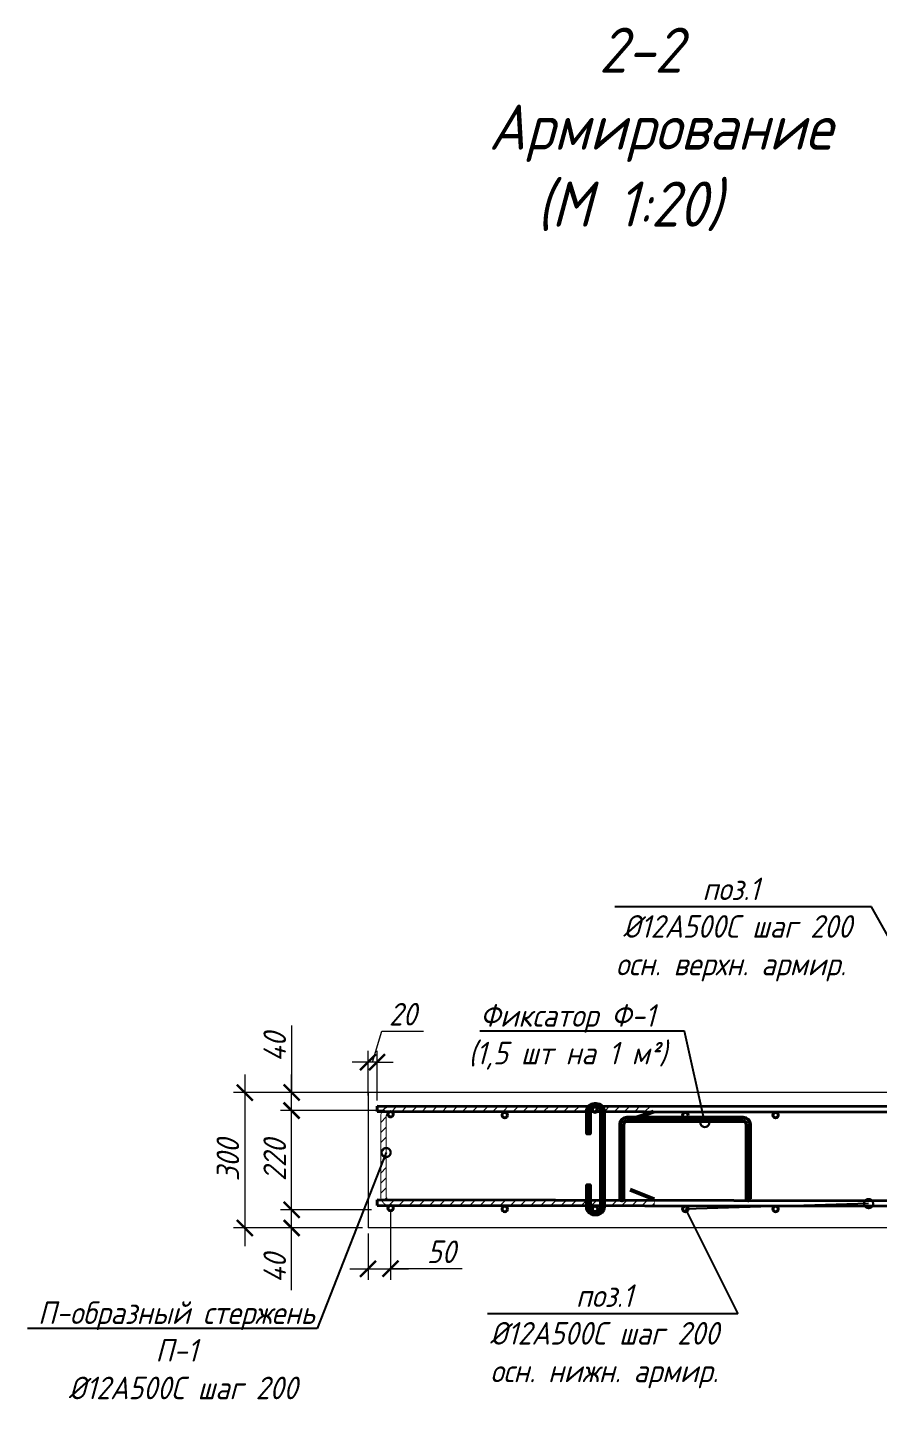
# Model space of a CAD drawing. Header units: millimetres. Extents: x 504091 to 2165846, y 135022 to 442887.
# Drawn here: x 1547984 to 1549869, y 249322 to 252377 of the extents above; entities that cross this region are included whole.
import ezdxf
from ezdxf import colors
from ezdxf.entities.mleader import LeaderData, LeaderLine
from ezdxf.math import Vec2, Vec3

# ---------------------------------------------------------------- set-up
doc = ezdxf.new("R2010")
doc.units = ezdxf.units.MM
doc.layers.get('Defpoints').update_dxf_attribs({"color": 255})
for name, color, linetype, lineweight in [('Аннотация', 7, 'Continuous', 9), ('Арматура 12', 26, 'Continuous', 50), ('К_Арматура 8', 134, 'Continuous', 50), ('КР_Арматура 12', 174, 'Continuous', 40), ('Монолит тонкий', 204, 'Continuous', 9), ('ОПАЛУБКА', 32, 'Continuous', 30), ('Размер', 7, 'Continuous', 13), ('Размеры КР', 164, 'Continuous', 9)]:
    doc.layers.add(name, color=color, linetype=linetype, lineweight=lineweight)
doc.layers.add('Контур', color=7, linetype='Continuous')
doc.styles.add('GOST 2.304_new', font='isocpeur.ttf', dxfattribs={"width": 0.9, "oblique": 15})
doc.dimstyles.new('SPDS 1_20', dxfattribs={"dimscale": 20, "dimtxt": 2.5, "dimasz": 1.77, "dimexe": 1.25, "dimexo": 0.625, "dimtad": 1, "dimdec": 0, "dimrnd": 0.001, "dimtxsty": 'GOST 2.304_new', "dimblk": 'ARCHTICK', "dimcen": 2.5, "dimdle": 2, "dimclrt": 256, "dimadec": 0, "dimazin": 2, "dimtfac": 0.75, "dimtdec": 0, "dimtmove": 1, "dimatfit": 3, "dimfxl": 0, "dimtolj": 1, "dimlwd": 9, "dimlwe": 9, "dimarcsym": 0})
pattern_1 = [(45, (495661.587, 42023.349), (-11.22532015, 11.22532015), [])]

# ---------------------------------------------------------------- blocks, each defined once
blk = doc.blocks.new('_DotSmall')
at = {"color": 0, "linetype": 'ByBlock', "lineweight": 35, "const_width": 0.5}
blk.add_lwpolyline([(-0.0625, 0, 1), (0.0625, 0, 1)], format="xyb", close=True, dxfattribs=at)
blk = doc.blocks.new('_ArchTick')
at = {"color": 0, "linetype": 'ByBlock', "const_width": 0.15}
blk.add_lwpolyline([(-0.5, -0.5), (0.5, 0.5)], dxfattribs=at)
blk = doc.blocks.new('*D4917')
at = {"layer": 'Defpoints', "color": 0, "lineweight": 20, "transparency": 16777216}
for p in [(1548788.3, 249769.3), (1548738.3, 249717.3), (1548788.3, 249627.1)]:
    blk.add_point(p, dxfattribs=at)
at = {"layer": 'Контур', "color": 0, "lineweight": 9, "transparency": 16777216}
for p, q in [((1548788.3, 249756.8), (1548788.3, 249602.1)), ((1548738.3, 249704.8), (1548738.3, 249602.1)), ((1548698.3, 249627.1), (1548828.3, 249627.1)), ((1548946.7, 249627.1), (1548788.3, 249627.1))]:
    blk.add_line(p, q, dxfattribs=at)
at = {"layer": 'Контур', "color": 0, "lineweight": 9, "transparency": 16777216, "xscale": 35.4, "yscale": 35.4, "zscale": 35.4, "rotation": 180}
blk.add_blockref('_ArchTick', (1548738.3, 249627.1), dxfattribs=at)
at = {"layer": 'Контур', "color": 0, "lineweight": 9, "transparency": 16777216, "xscale": 35.4, "yscale": 35.4, "zscale": 35.4}
blk.add_blockref('_ArchTick', (1548788.3, 249627.1), dxfattribs=at)
at = {"layer": 'Контур', "lineweight": 20, "transparency": 16777216, "insert": (1548900.5, 249664.6), "char_height": 50, "attachment_point": 5, "style": 'GOST 2.304_new'}
blk.add_mtext('\\A1;50', dxfattribs=at)
blk = doc.blocks.new('*D4918')
at = {"layer": 'Defpoints', "color": 0, "lineweight": 20, "transparency": 16777216}
for p in [(1548569.1, 249757.3), (1548758.3, 249757.3), (1548738.3, 249717.3)]:
    blk.add_point(p, dxfattribs=at)
at = {"layer": 'Размеры КР', "color": 0, "lineweight": 9, "transparency": 16777216}
for p, q in [((1548569.1, 249677.3), (1548569.1, 249797.3)), ((1548745.8, 249757.3), (1548544.1, 249757.3)), ((1548725.8, 249717.3), (1548544.1, 249717.3)), ((1548569.1, 249579.5), (1548569.1, 249717.3))]:
    blk.add_line(p, q, dxfattribs=at)
at = {"layer": 'Размеры КР', "color": 0, "lineweight": 9, "transparency": 16777216, "xscale": 35.4, "yscale": 35.4, "zscale": 35.4}
for p, rotation in [((1548569.1, 249757.3), 90), ((1548569.1, 249717.3), 270)]:
    blk.add_blockref('_ArchTick', p, dxfattribs=dict(at, rotation=rotation))
at = {"layer": 'Размеры КР', "lineweight": 20, "transparency": 16777216, "insert": (1548531.6, 249628), "char_height": 50, "attachment_point": 5, "rotation": 90, "style": 'GOST 2.304_new'}
blk.add_mtext('\\A1;40', dxfattribs=at)
blk = doc.blocks.new('*D4919')
at = {"layer": 'Defpoints', "color": 0, "lineweight": 20, "transparency": 16777216}
for p in [(1548569.1, 249977.3), (1548788.3, 249977.3), (1548758.3, 249757.3)]:
    blk.add_point(p, dxfattribs=at)
at = {"layer": 'Размеры КР', "color": 0, "lineweight": 9, "transparency": 16777216}
for p, q in [((1548569.1, 249717.3), (1548569.1, 250017.3)), ((1548775.8, 249977.3), (1548544.1, 249977.3)), ((1548745.8, 249757.3), (1548544.1, 249757.3))]:
    blk.add_line(p, q, dxfattribs=at)
at = {"layer": 'Размеры КР', "color": 0, "lineweight": 9, "transparency": 16777216, "xscale": 35.4, "yscale": 35.4, "zscale": 35.4}
for p, rotation in [((1548569.1, 249977.3), 90), ((1548569.1, 249757.3), 270)]:
    blk.add_blockref('_ArchTick', p, dxfattribs=dict(at, rotation=rotation))
at = {"layer": 'Размеры КР', "lineweight": 20, "transparency": 16777216, "insert": (1548531.6, 249867.3), "char_height": 50, "attachment_point": 5, "rotation": 90, "style": 'GOST 2.304_new'}
blk.add_mtext('\\A1;220', dxfattribs=at)
blk = doc.blocks.new('*D4920')
at = {"layer": 'Defpoints', "color": 0, "lineweight": 20, "transparency": 16777216}
for p in [(1548569.1, 250017.3), (1548788.3, 250017.3), (1548788.3, 249977.3)]:
    blk.add_point(p, dxfattribs=at)
at = {"layer": 'Размеры КР', "color": 0, "lineweight": 9, "transparency": 16777216}
for p, q in [((1548569.1, 250166.1), (1548569.1, 250017.3)), ((1548569.1, 249937.3), (1548569.1, 250057.3)), ((1548775.8, 250017.3), (1548544.1, 250017.3)), ((1548775.8, 249977.3), (1548544.1, 249977.3))]:
    blk.add_line(p, q, dxfattribs=at)
at = {"layer": 'Размеры КР', "color": 0, "lineweight": 9, "transparency": 16777216, "xscale": 35.4, "yscale": 35.4, "zscale": 35.4}
for p, rotation in [((1548569.1, 250017.3), 90), ((1548569.1, 249977.3), 270)]:
    blk.add_blockref('_ArchTick', p, dxfattribs=dict(at, rotation=rotation))
at = {"layer": 'Размеры КР', "lineweight": 20, "transparency": 16777216, "insert": (1548531.6, 250117.7), "char_height": 50, "attachment_point": 5, "rotation": 90, "style": 'GOST 2.304_new'}
blk.add_mtext('\\A1;40', dxfattribs=at)
blk = doc.blocks.new('*D4921')
at = {"layer": 'Defpoints', "color": 0, "lineweight": 20, "transparency": 16777216}
for p in [(1548690.1, 250017.3), (1548465.3, 249717.3), (1548675.5, 249717.3)]:
    blk.add_point(p, dxfattribs=at)
at = {"layer": 'Размеры КР', "color": 0, "lineweight": 9, "transparency": 16777216}
for p, q in [((1548465.3, 250057.3), (1548465.3, 249677.3)), ((1548677.6, 250017.3), (1548440.3, 250017.3)), ((1548663, 249717.3), (1548440.3, 249717.3))]:
    blk.add_line(p, q, dxfattribs=at)
at = {"layer": 'Размеры КР', "color": 0, "lineweight": 9, "transparency": 16777216, "xscale": 35.4, "yscale": 35.4, "zscale": 35.4}
for p, rotation in [((1548465.3, 250017.3), 90), ((1548465.3, 249717.3), 270)]:
    blk.add_blockref('_ArchTick', p, dxfattribs=dict(at, rotation=rotation))
at = {"layer": 'Размеры КР', "lineweight": 20, "transparency": 16777216, "insert": (1548427.8, 249867.3), "char_height": 50, "attachment_point": 5, "rotation": 90, "style": 'GOST 2.304_new'}
blk.add_mtext('\\A1;300', dxfattribs=at)
blk = doc.blocks.new('*D4923')
at = {"layer": 'Defpoints', "color": 0, "lineweight": 20, "transparency": 16777216}
for p in [(1548738.3, 250084.7), (1548738.3, 249998), (1548758.3, 249987.3)]:
    blk.add_point(p, dxfattribs=at)
at = {"layer": 'Размеры КР', "color": 0, "lineweight": 9, "transparency": 16777216}
for p, q in [((1548748.3, 250084.7), (1548769, 250153.4)), ((1548769, 250153.4), (1548861.4, 250153.4)), ((1548738.3, 250010.5), (1548738.3, 250109.7)), ((1548758.3, 249999.8), (1548758.3, 250109.7)), ((1548738.3, 250084.7), (1548702.9, 250084.7)), ((1548758.3, 250084.7), (1548738.3, 250084.7)), ((1548758.3, 250084.7), (1548738.3, 250084.7)), ((1548758.3, 250084.7), (1548793.7, 250084.7))]:
    blk.add_line(p, q, dxfattribs=at)
at = {"layer": 'Размеры КР', "color": 0, "lineweight": 9, "transparency": 16777216, "xscale": 35.4, "yscale": 35.4, "zscale": 35.4}
blk.add_blockref('_ArchTick', (1548738.3, 250084.7), dxfattribs=at)
at = {"layer": 'Размеры КР', "color": 0, "lineweight": 9, "transparency": 16777216, "xscale": 35.4, "yscale": 35.4, "zscale": 35.4, "rotation": 180}
blk.add_blockref('_ArchTick', (1548758.3, 250084.7), dxfattribs=at)
at = {"layer": 'Размеры КР', "lineweight": 20, "transparency": 16777216, "insert": (1548815.2, 250190.9), "char_height": 50, "attachment_point": 5, "style": 'GOST 2.304_new'}
blk.add_mtext('\\A1;20', dxfattribs=at)
blk = doc.blocks.new('A$C433aea4c')
at = {"layer": 'К_Арматура 8', "ltscale": 40}
for p, q in [((98.2, 40.5), (356.2, 40.5)), ((98.2, 32.5), (356.2, 32.5)), ((83.2, 25.5), (83.2, -139.5)), ((91.2, 25.5), (91.2, -139.5)), ((363.2, 25.5), (363.2, -139.5)), ((371.2, 25.5), (371.2, -139.5))]:
    blk.add_line(p, q, dxfattribs=at)
blk.add_circle((87.2, -139.5), 4, dxfattribs=at)
for centre, radius, start, end in [((98.2, 25.5), 15, 90, 180), ((98.2, 25.5), 7, 90, 180), ((356.2, 25.5), 15, 0, 90), ((356.2, 25.5), 7, 0, 90), ((367.2, -139.5), 4, 180, 0)]:
    blk.add_arc(centre, radius, start, end, dxfattribs=at)

msp = doc.modelspace()

# ---------------------------------------------------------------- hatches: boundary and pattern name
at = {"layer": 'Размер', "lineweight": 13, "transparency": 33554687}
h = msp.add_hatch(dxfattribs=at)
h.set_pattern_fill('ANSI31', color=256, scale=5)
h.set_pattern_definition(pattern_1)
edge = h.paths.add_edge_path()
edge.add_line((1548766.4241, 249966.1981), (1548766.4241, 249789.9981))
edge.add_arc((1548791.0935, 249791.1452), 24.6961, 182.6623337, 263.5613274)
edge.add_line((1548788.3241, 249766.6049), (1549372.5262, 249766.6049))
edge.add_line((1549372.5262, 249766.6049), (1549372.5262, 249779.0981))
edge.add_line((1549372.5262, 249779.0981), (1548788.3241, 249779.0981))
edge.add_arc((1548790.2553, 249790.798), 11.8583, 183.8680946, 260.6269346, ccw=False)
edge.add_line((1548778.4241, 249789.9981), (1548778.4241, 249966.1981))
edge.add_arc((1548785.7766, 249967.2533), 7.4279, 69.9250318, 188.1669698, ccw=False)
edge.add_line((1548788.3262, 249974.2299), (1548956.7131, 249974.2299))
edge.add_line((1548956.7131, 249974.2299), (1548959.7884, 249986.2316))
edge.add_line((1548959.7884, 249986.2316), (1548788.3241, 249986.2316))
edge.add_arc((1548785.447, 249967.3898), 19.0602, 81.3182414, 183.5846951)
h = msp.add_hatch(dxfattribs=at)
h.set_pattern_fill('ANSI31', color=256, scale=5)
h.set_pattern_definition(pattern_1)
edge = h.paths.add_edge_path()
edge.add_line((1548952.5857, 249976.0981), (1549373.3093, 249976.0981))
edge.add_line((1549373.3093, 249976.0981), (1549373.2898, 249986.8078))
edge.add_line((1549373.2898, 249986.8078), (1548958.8238, 249988.0981))

# ---------------------------------------------------------------- linework, layer by layer
at = {"layer": 'Арматура 12', "lineweight": 53, "ltscale": 20}
for p, q in [((1549370.9137, 249974.6215), (1549326.5254, 249959.4879)), ((1549372.5262, 249780.0981), (1549318.8168, 249801.5))]:
    msp.add_line(p, q, dxfattribs=at)
msp.add_lwpolyline([(1549373.2899, 249986.8078, 2, 2, 0), (1548788.3241, 249986.0981, 2, 2, 0.414213562), (1548766.4241, 249964.1981, 2, 2, 0), (1548766.4241, 249787.9981, 2, 2, 0.414213562), (1548788.3241, 249766.0981, 2, 2, 0), (1549372.5262, 249768.0981, 2, 2, 0), (1549372.5262, 249780.0981, 2, 2, 0), (1548788.3241, 249778.0981, 2, 2, -0.414213562), (1548778.4241, 249787.9981, 2, 2, 0), (1548778.4241, 249964.1981, 2, 2, -0.414213562), (1548788.3241, 249974.0981, 2, 2, 0), (1549373.3093, 249976.0981, 0, 0, 0)], format="xyseb", close=True, dxfattribs=at)
for points in [[(1549254.4734, 249973.3297, 0.468919726), (1549243.9734, 249986.2336), (1549240.1281, 249986.2336, 0.414213562), (1549229.6281, 249975.7336), (1549229.6281, 249926.8179), (1549223.6281, 249926.8179), (1549223.6281, 249975.7336, -0.414213562), (1549240.1281, 249992.2336), (1549243.9734, 249992.2336, -0.450955437), (1549260.4734, 249973.3297, -0.242110317)], [(1549260.4734, 249765.3297), (1549260.4734, 249763.5736, -0.414213562), (1549243.9734, 249747.0736), (1549240.1281, 249747.0736, -0.414213562), (1549223.6281, 249763.5736), (1549223.6281, 249812.5034), (1549229.6281, 249812.5034), (1549229.6281, 249763.5736, 0.414213562), (1549240.1281, 249753.0736), (1549243.9734, 249753.0736, 0.414213562), (1549254.4734, 249763.5736), (1549254.4734, 249765.3297)]]:
    msp.add_lwpolyline(points, format="xyb", dxfattribs=at)
msp.add_lwpolyline([(1549254.4734, 249765.3297), (1549254.4734, 249973.3297), (1549260.4734, 249973.3297), (1549260.4734, 249765.3297)], close=True, dxfattribs=at)
at = {"layer": 'КР_Арматура 12', "ltscale": 12}
for p, q in [((1548758.3325, 249987.3297), (1550753.3325, 249985.3297)), ((1550753.3325, 249985.3297), (1548758.3325, 249987.3297)), ((1548758.3325, 249975.3297), (1548758.3325, 249987.3297)), ((1548758.3325, 249975.3297), (1550753.3325, 249973.3297)), ((1550753.3325, 249973.3297), (1548758.3325, 249975.3297)), ((1548758.3325, 249779.3297), (1550756.3325, 249776.6027)), ((1548758.3325, 249767.3297), (1548758.3325, 249779.3297)), ((1548758.3325, 249767.3297), (1550756.3325, 249765.0567))]:
    msp.add_line(p, q, dxfattribs=at)
for centre in [(1548788.3325, 249969.3297), (1549241.3325, 249979.3297), (1549041.3325, 249967.3297), (1549441.3325, 249967.3297), (1549641.3325, 249967.3297), (1548788.3325, 249761.3297), (1549041.3325, 249759.3297), (1549241.3325, 249759.3297), (1549441.3325, 249759.3297), (1549641.3325, 249759.3297)]:
    msp.add_circle(centre, 6, dxfattribs=at)
at = {"layer": 'Монолит тонкий', "lineweight": 13, "ltscale": 100}
for p, q in [((1548738.3325, 250017.3399), (1548738.3325, 249717.3399)), ((1550273.3325, 250017.3399), (1548738.3325, 250017.3399)), ((1550773.3325, 249717.3399), (1548738.3325, 249717.3399))]:
    msp.add_line(p, q, dxfattribs=at)

# ---------------------------------------------------------------- block references
at = {"layer": 'ОПАЛУБКА', "ltscale": 50}
msp.add_blockref('A$C433aea4c', (1549213.4649, 249921.5849), dxfattribs=at)

# ---------------------------------------------------------------- texts
at = {"layer": 'Аннотация', "lineweight": 9, "insert": (1548458.4954, 252376.7955), "char_height": 100, "attachment_point": 1, "line_spacing_factor": 1.022766, "style": 'GOST 2.304_new'}
msp.add_mtext_dynamic_manual_height_columns('\\pi791.54186;2-2\\P\\pi490.04186; Армирование  \\P\\pi652.7277;(М 1:20)', width=1780.878636, gutter_width=1000, heights=[793.4837], dxfattribs=at)

# ---------------------------------------------------------------- dimensions: what is measured, and where the dimension line sits
at = {"layer": 'Контур', "lineweight": 20}
dim = msp.add_linear_dim(base=(1548788.3325, 249627.0846), p1=(1548738.3325, 249717.3399), p2=(1548788.3325, 249769.3297), dimstyle='SPDS 1_20', dxfattribs=at)
dim.commit()
dim.dimension.update_dxf_attribs({"geometry": '*D4917', "text_midpoint": (1548900.49, 249647.0297), "dimtype": 160})
at = {"layer": 'Размеры КР', "lineweight": 20}
dim = msp.add_linear_dim(base=(1548738.3325, 250084.6921), p1=(1548758.3325, 249987.3297), p2=(1548738.3325, 249997.9883), dimstyle='SPDS 1_20', dxfattribs=at)
dim.commit()
dim.dimension.update_dxf_attribs({"geometry": '*D4923', "text_midpoint": (1548781.4575, 250190.9421)})
for base, p1, p2, picture, middle in [((1548569.0601, 250017.3399), (1548788.3325, 249977.3297), (1548788.3325, 250017.3399), '*D4920', (1548575.7799, 250117.693)), ((1548569.0601, 249757.3297), (1548738.3325, 249717.3399), (1548758.3325, 249757.3297), '*D4918', (1548558.8962, 249627.9656))]:
    dim = msp.add_linear_dim(base=base, p1=p1, p2=p2, angle=90, dimstyle='SPDS 1_20', dxfattribs=at)
    dim.commit()
    dim.dimension.update_dxf_attribs({"geometry": picture, "text_midpoint": middle, "dimtype": 160})
for base, p1, p2, picture, middle in [((1548465.2512, 249717.3399), (1548690.1144, 250017.3399), (1548675.5319, 249717.3399), '*D4921', (1548427.7512, 249867.3399)), ((1548569.0601, 249977.3297), (1548758.3325, 249757.3297), (1548788.3325, 249977.3297), '*D4919', (1548531.5601, 249867.3297))]:
    dim = msp.add_linear_dim(base=base, p1=p1, p2=p2, angle=90, dimstyle='SPDS 1_20', dxfattribs=at)
    dim.commit()
    dim.dimension.update_dxf_attribs({"geometry": picture, "text_midpoint": middle})

# ---------------------------------------------------------------- leaders
at = {"layer": 'Размер', "ltscale": 20}
ml = msp.add_multileader_mtext('Standard', dxfattribs=at)
ml.set_content('\\A1;поз.1\\P %%C12А500С шаг 200\\Pосн. верхн. армир.', color=256, style='GOST 2.304_new')
ml.set_leader_properties()
ml.set_arrow_properties(name='DOTSMALL')
ml.build(insert=Vec2(0, 0))
ml.multileader.update_dxf_attribs({"text_left_attachment_type": 6, "text_right_attachment_type": 6, "arrow_head_size": 40})
ctx = ml.context
ctx.base_point, ctx.char_height, ctx.arrow_head_size, ctx.landing_gap_size, ctx.plane_origin = Vec3(1549238.7274, 250428.7737), 50, 40, 0, Vec3(1547009.4967, 279672.9927)
ctx.left_attachment, ctx.right_attachment, ctx.text_align_type = 6, 6, 1
notes = []
notes.append((ctx, [(0, (1, 1, 0), (1549853.7147, 250428.7737), (-1, 0), 8, [(1, [(1549967.4552, 249967.7887), (1550106.3325, 249979.3297)], 0, [])])]))
ctx.mtext.insert, ctx.mtext.rotation, ctx.mtext.width, ctx.mtext.alignment, ctx.mtext.flow_direction = Vec3(1549542.221, 250493.7737), 6.283185307, 896.133701, 2, 5
ml = msp.add_multileader_mtext('Standard', dxfattribs=at)
ml.set_content('\\A1;Фиксатор Ф-1 \\P(1,5 шт на 1 м²)', color=256, style='GOST 2.304_new')
ml.set_leader_properties()
ml.set_arrow_properties(name='DOTSMALL')
ml.build(insert=Vec2(0, 0))
ml.multileader.update_dxf_attribs({"text_left_attachment_type": 6, "text_right_attachment_type": 6, "arrow_head_size": 40})
ctx = ml.context
ctx.base_point, ctx.char_height, ctx.arrow_head_size, ctx.landing_gap_size, ctx.plane_origin = Vec3(1548929.4414, 250153.1753), 50, 40, 0, Vec3(1549570.2575, 278770.8817)
ctx.left_attachment, ctx.right_attachment, ctx.text_align_type = 6, 6, 1
notes.append((ctx, [(0, (1, 1, 0), (1549439.1594, 250153.1753), (-1, 0), 8, [(1, [(1549484.5264, 249950.9438)], 0, [])])]))
ctx.mtext.insert, ctx.mtext.rotation, ctx.mtext.width, ctx.mtext.alignment, ctx.mtext.flow_direction = Vec3(1549180.3004, 250213.1753), 6.283185307, 543.43425, 2, 5
ml = msp.add_multileader_mtext('Standard', dxfattribs=at)
ml.set_content('\\A1;П-образный стержень П-1\\P %%C12А500С шаг 200', color=256, style='GOST 2.304_new')
ml.set_leader_properties()
ml.set_arrow_properties(name='DOTSMALL')
ml.build(insert=Vec2(0, 0))
ml.multileader.update_dxf_attribs({"text_left_attachment_type": 6, "text_right_attachment_type": 6, "arrow_head_size": 40})
ctx = ml.context
ctx.base_point, ctx.char_height, ctx.arrow_head_size, ctx.landing_gap_size, ctx.plane_origin = Vec3(1548010.3463, 249494.6228), 50, 40, 0, Vec3(1550696.2713, 279485.3885)
ctx.left_attachment, ctx.right_attachment, ctx.text_align_type = 6, 6, 1
notes.append((ctx, [(1, (1, 1, 0), (1548625.3336, 249494.6228), (-1, 0), 8, [(1, [(1548778.4241, 249884.4976)], 0, [])])]))
ctx.mtext.insert, ctx.mtext.width, ctx.mtext.alignment, ctx.mtext.flow_direction = Vec3(1548313.8399, 249554.6228), 627.027399, 2, 5
ml = msp.add_multileader_mtext('Standard', dxfattribs=at)
ml.set_content('\\A1;поз.1\\P%%C12А500С шаг 200\\Pосн. нижн. армир.', color=256, style='GOST 2.304_new')
ml.set_leader_properties()
ml.set_arrow_properties(name='DOTSMALL')
ml.build(insert=Vec2(0, 0))
ml.multileader.update_dxf_attribs({"text_left_attachment_type": 6, "text_right_attachment_type": 6, "arrow_head_size": 40})
ctx = ml.context
ctx.base_point, ctx.char_height, ctx.arrow_head_size, ctx.landing_gap_size, ctx.plane_origin = Vec3(1548974.0777, 249527.3527), 50, 40, 0, Vec3(1548000.4281, 278615.4912)
ctx.left_attachment, ctx.right_attachment, ctx.text_align_type = 6, 6, 1
notes.append((ctx, [(0, (1, 1, 0), (1549557.565, 249527.3527), (-1, 0), 8, [(1, [(1549847.3876, 249771.4264), (1549441.3325, 249759.3297)], 0, [])])]))
ctx.mtext.insert, ctx.mtext.rotation, ctx.mtext.width, ctx.mtext.alignment, ctx.mtext.flow_direction = Vec3(1549261.8213, 249592.3527), 6.283185307, 821.237763, 2, 5
for ctx, leaders in notes:
    for number, flags, end, landing, length, lines in leaders:
        leader = LeaderData()
        leader.index, (leader.has_last_leader_line, leader.has_dogleg_vector, leader.attachment_direction) = number, flags
        leader.last_leader_point, leader.dogleg_vector, leader.dogleg_length = Vec3(end), Vec3(landing), length
        for number, points, colour, breaks in lines:
            line = LeaderLine()
            line.index, line.vertices, line.color, line.breaks = number, Vec3.list(points), colors.encode_raw_color(colour), breaks
            leader.lines.append(line)
        ctx.leaders.append(leader)

doc.saveas('drawing.dxf')
